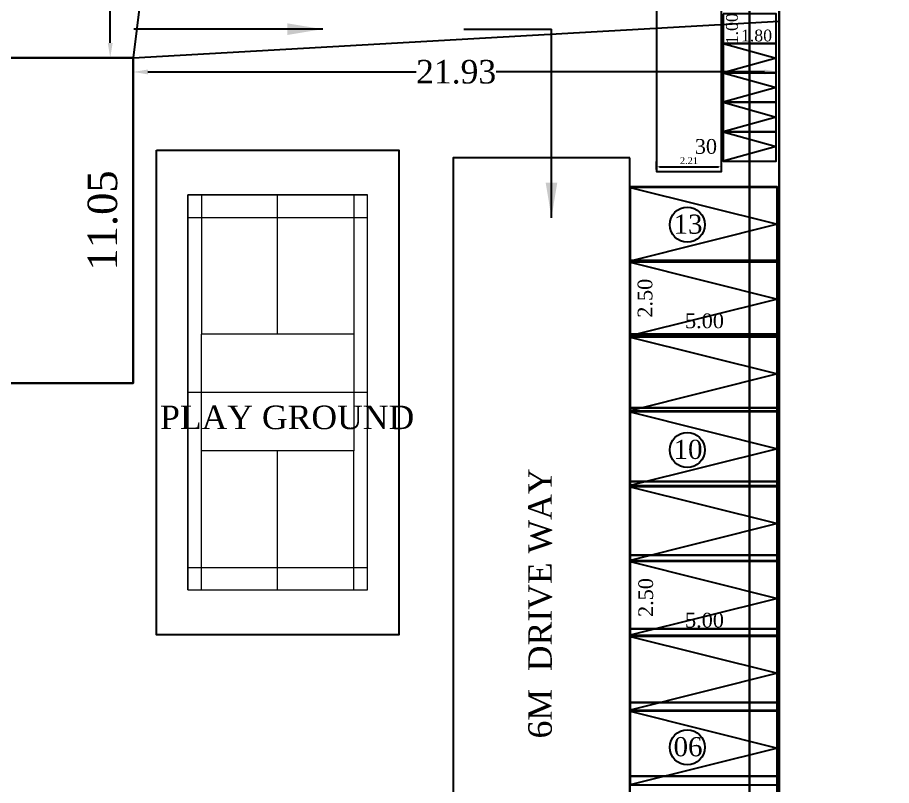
# Model space of a CAD drawing. Header units: metres. Extents: x 3616 to 3987, y 1122 to 1251.
# Drawn here: x 3650.32 to 3679.99, y 1187.38 to 1213.45 of the extents above; entities that cross this region are included whole.
import ezdxf

# ---------------------------------------------------------------- set-up
doc = ezdxf.new("R2010")
doc.units = ezdxf.units.M
for name, color, linetype in [('BLK_1_COVERED_AREA', 140, 'Continuous'), ('BLK_1_LVL_0_BLDG_FOOT_PRINT', 1, 'Continuous'), ('BLK_1_LVL_0_FRONT_SETBACK', 2, 'Continuous'), ('BLK_1_LVL_0_SIDE_SETBACK2', 102, 'Continuous'), ('DRIVE_WAY', 7, 'Continuous'), ('JOINERY', 5, 'Continuous'), ('PARKING_SLOT', 30, 'Continuous'), ('PER_AISLE_WIDTH', 5, 'Continuous'), ('PLOT_BOUNDARY', 70, 'Continuous'), ('RWH', 130, 'Continuous'), ('TWO_WHEELER_DRIVE_WAY', 6, 'Continuous'), ('TWO_WHEELER_PARKING', 2, 'Continuous')]:
    doc.layers.add(name, color=color, linetype=linetype)
doc.layers.add('Line', color=3, linetype='Continuous', lineweight=18)
doc.styles.add('ANAND', font='times.ttf')
doc.styles.add('SEN', font='times.ttf')
doc.dimstyles.new('PLAN INNER', dxfattribs={"dimtxt": 1, "dimasz": 0.1, "dimexe": 0.18, "dimexo": 0.0625, "dimgap": 0.09, "dimtad": 1, "dimzin": 0, "dimdsep": 46, "dimtxsty": 'ANAND', "dimcen": 0.09, "dimse1": 1, "dimse2": 1, "dimsd1": 1, "dimsd2": 1, "dimadec": 0, "dimazin": 0, "dimtfac": 1, "dimtix": 1, "dimtofl": 0, "dimtmove": 2, "dimatfit": 0, "dimfxl": 0, "dimtolj": 1, "dimtzin": 0, "dimarcsym": 0})
doc.dimstyles.new('SET BACK', dxfattribs={"dimtxt": 1, "dimasz": 0.5, "dimexe": 0.18, "dimexo": 0.0625, "dimgap": 0.09, "dimtad": 1, "dimzin": 0, "dimdsep": 46, "dimtxsty": 'ANAND', "dimcen": 0.09, "dimse1": 1, "dimse2": 1, "dimadec": 0, "dimazin": 0, "dimtfac": 1, "dimtix": 1, "dimtofl": 0, "dimtmove": 2, "dimatfit": 0, "dimfxl": 0, "dimtolj": 1, "dimtzin": 0, "dimarcsym": 0})
doc.dimstyles.new('v', dxfattribs={"dimtxt": 1, "dimasz": 2, "dimexe": 0.18, "dimexo": 0.0625, "dimgap": 0.75, "dimtad": 1, "dimzin": 0, "dimdsep": 46, "dimtxsty": 'SEN', "dimcen": 2, "dimse1": 1, "dimse2": 1, "dimsd1": 1, "dimsd2": 1, "dimazin": 0, "dimtfac": 1, "dimtofl": 0, "dimtmove": 0, "dimatfit": 3, "dimfxl": 0, "dimtolj": 1, "dimtzin": 0, "dimarcsym": 0})
doc.dimstyles.new('V1', dxfattribs={"dimtxt": 0.23, "dimasz": 0.1, "dimexe": 0.18, "dimexo": 0.0625, "dimgap": 0.09, "dimtad": 1, "dimzin": 0, "dimdsep": 46, "dimtxsty": 'ANAND', "dimcen": 0.09, "dimadec": 0, "dimazin": 0, "dimtfac": 1, "dimtix": 1, "dimtofl": 0, "dimtmove": 2, "dimatfit": 0, "dimfxl": 0, "dimtolj": 1, "dimtzin": 0, "dimarcsym": 0})

# ---------------------------------------------------------------- blocks, each defined once
blk = doc.blocks.new('A$C5A447059')
at = {"layer": 'JOINERY', "ltscale": 0.75}
blk.add_lwpolyline([(0, 648), (324, 648), (324, 0), (0, 0)], close=True, dxfattribs=at)
at = {"layer": 'Line'}
for p, q in [((42, 588), (282, 588)), ((42, 60), (42, 588)), ((282, 60), (282, 588)), ((42, 60), (282, 60))]:
    blk.add_line(p, q, dxfattribs=at)
at = {"layer": 'Line', "ltscale": 0.75}
for p, q in [((60, 588), (60, 402)), ((162, 402), (162, 588)), ((264, 588), (264, 246)), ((42, 558), (282, 558)), ((264, 402), (60, 402)), ((60, 60), (60, 402)), ((264, 246), (60, 246)), ((162, 60), (162, 246)), ((264, 60), (264, 246)), ((42, 90), (282, 90))]:
    blk.add_line(p, q, dxfattribs=at)
at = {"layer": 'Line', "ltscale": 8}
blk.add_line((282, 324), (42, 324), dxfattribs=at)
at = {"layer": 'Line'}
blk.add_lwpolyline([(42, 60), (282, 60), (282, 588), (42, 588)], close=True, dxfattribs=at)
at = {"layer": 'Line', "ltscale": 0.75}
blk.add_lwpolyline([(282, 588), (42, 588), (42, 60), (282, 60)], close=True, dxfattribs=at)
blk = doc.blocks.new('*D200')
at = {"color": 0, "lineweight": -2}
for p, q in [((3654.746, 1211.605), (3663.852, 1211.605)), ((3675.672, 1211.605), (3666.566, 1211.605))]:
    blk.add_line(p, q, dxfattribs=at)
at = {"color": 0}
for points in [[(3654.746, 1211.688), (3654.746, 1211.522), (3654.246, 1211.605)], [(3675.672, 1211.688), (3675.672, 1211.522), (3676.172, 1211.605)]]:
    blk.add_solid(points, dxfattribs=at)
at = {"layer": 'Defpoints', "color": 0}
for p in [(3654.246, 1211.86), (3676.172, 1211.86), (3676.172, 1211.605)]:
    blk.add_point(p, dxfattribs=at)
at = {"color": 0, "insert": (3665.209, 1211.605), "char_height": 0.8, "attachment_point": 5, "style": 'ANAND'}
blk.add_mtext('\\A1;21.93', dxfattribs=at)
blk = doc.blocks.new('*D201')
at = {"color": 0, "lineweight": -2}
blk.add_line((3653.466, 1212.589), (3653.466, 1226.143), dxfattribs=at)
at = {"color": 0}
for points in [[(3653.383, 1226.143), (3653.549, 1226.143), (3653.466, 1226.643)], [(3653.383, 1212.589), (3653.549, 1212.589), (3653.466, 1212.089)]]:
    blk.add_solid(points, dxfattribs=at)
at = {"layer": 'Defpoints', "color": 0}
for p in [(3653.466, 1226.643), (3654.017, 1226.643), (3654.017, 1212.089)]:
    blk.add_point(p, dxfattribs=at)
at = {"color": 0, "insert": (3652.968, 1219.366), "char_height": 0.8, "attachment_point": 5, "rotation": 90, "style": 'ANAND'}
blk.add_mtext('\\A1;14.55', dxfattribs=at)
blk = doc.blocks.new('*D333')
at = {"layer": 'Defpoints', "color": 0}
for p in [(3676.172, 1226.643), (3679.365, 1226.643), (3676.172, 1140.443)]:
    blk.add_point(p, dxfattribs=at)
at = {"color": 0, "insert": (3678.105, 1183.543), "char_height": 1, "attachment_point": 5, "rotation": 90, "style": 'SEN'}
blk.add_mtext('\\A1;86.20', dxfattribs=at)
blk = doc.blocks.new('*D335')
at = {"layer": 'Defpoints', "color": 0}
for p in [(3674.271, 1212.574), (3674.271, 1212.574), (3676.071, 1212.574)]:
    blk.add_point(p, dxfattribs=at)
at = {"color": 0, "insert": (3675.405, 1212.838), "char_height": 0.4, "attachment_point": 5, "style": 'ANAND'}
blk.add_mtext('\\A1;1.80', dxfattribs=at)
blk = doc.blocks.new('*D336')
at = {"layer": 'Defpoints', "color": 0}
for p in [(3674.271, 1213.574), (3674.271, 1212.574), (3675.053, 1212.574)]:
    blk.add_point(p, dxfattribs=at)
at = {"color": 0, "insert": (3674.576, 1213.072), "char_height": 0.4, "attachment_point": 5, "rotation": 90, "style": 'ANAND'}
blk.add_mtext('\\A1;1.00', dxfattribs=at)
blk = doc.blocks.new('*D215')
at = {"layer": 'Defpoints', "color": 0}
for p in [(3671.121, 1192.483), (3671.121, 1192.483), (3676.121, 1192.483)]:
    blk.add_point(p, dxfattribs=at)
at = {"color": 0, "insert": (3673.639, 1192.991), "char_height": 0.5, "attachment_point": 5, "style": 'ANAND'}
blk.add_mtext('\\A1;5.00', dxfattribs=at)
blk = doc.blocks.new('*D216')
at = {"layer": 'Defpoints', "color": 0}
for p in [(3671.121, 1194.983), (3671.121, 1192.483), (3672.105, 1192.483)]:
    blk.add_point(p, dxfattribs=at)
at = {"color": 0, "insert": (3671.649, 1193.764), "char_height": 0.5, "attachment_point": 5, "rotation": 90, "style": 'ANAND'}
blk.add_mtext('\\A1;2.50', dxfattribs=at)
blk = doc.blocks.new('*D217')
at = {"layer": 'Defpoints', "color": 0}
for p in [(3671.121, 1202.643), (3671.121, 1202.643), (3676.121, 1202.643)]:
    blk.add_point(p, dxfattribs=at)
at = {"color": 0, "insert": (3673.639, 1203.151), "char_height": 0.5, "attachment_point": 5, "style": 'ANAND'}
blk.add_mtext('\\A1;5.00', dxfattribs=at)
blk = doc.blocks.new('*D218')
at = {"layer": 'Defpoints', "color": 0}
for p in [(3671.121, 1205.143), (3671.121, 1202.643), (3672.105, 1202.643)]:
    blk.add_point(p, dxfattribs=at)
at = {"color": 0, "insert": (3671.625, 1203.924), "char_height": 0.5, "attachment_point": 5, "rotation": 90, "style": 'ANAND'}
blk.add_mtext('\\A1;2.50', dxfattribs=at)
blk = doc.blocks.new('*D384')
at = {"layer": 'Defpoints', "color": 0}
for p in [(3626.128, 1212.089), (3654.246, 1212.089), (3626.128, 1210.469)]:
    blk.add_point(p, dxfattribs=at)
at = {"color": 0, "insert": (3640.187, 1211.069), "char_height": 1, "attachment_point": 5, "style": 'ANAND'}
blk.add_mtext('\\A1;28.12', dxfattribs=at)
blk = doc.blocks.new('*D401')
at = {"layer": 'Defpoints', "color": 0}
for p in [(3654.246, 1201.615), (3641.978, 1201.04), (3654.246, 1201.04)]:
    blk.add_point(p, dxfattribs=at)
at = {"color": 0, "insert": (3648.112, 1202.215), "char_height": 1, "attachment_point": 5, "style": 'ANAND'}
blk.add_mtext('\\A1;12.27', dxfattribs=at)
blk = doc.blocks.new('*D402')
at = {"layer": 'Defpoints', "color": 0}
for p in [(3654.246, 1212.089), (3653.811, 1201.04), (3654.246, 1201.04)]:
    blk.add_point(p, dxfattribs=at)
at = {"color": 0, "insert": (3653.211, 1206.564), "char_height": 1, "attachment_point": 5, "rotation": 90, "style": 'ANAND'}
blk.add_mtext('\\A1;11.05', dxfattribs=at)
blk = doc.blocks.new('*D422')
at = {"layer": 'Defpoints', "color": 0}
for p in [(3672.008, 1208.229), (3674.215, 1208.384), (3674.215, 1208.229)]:
    blk.add_point(p, dxfattribs=at)
at = {"layer": 'TWO_WHEELER_DRIVE_WAY', "color": 0, "lineweight": -2}
for p, q in [((3672.008, 1208.292), (3672.008, 1208.564)), ((3674.215, 1208.292), (3674.215, 1208.564)), ((3672.108, 1208.384), (3674.115, 1208.384))]:
    blk.add_line(p, q, dxfattribs=at)
at = {"layer": 'TWO_WHEELER_DRIVE_WAY', "color": 0}
for points in [[(3672.108, 1208.401), (3672.108, 1208.368), (3672.008, 1208.384)], [(3674.115, 1208.401), (3674.115, 1208.368), (3674.215, 1208.384)]]:
    blk.add_solid(points, dxfattribs=at)
at = {"layer": 'TWO_WHEELER_DRIVE_WAY', "color": 0, "insert": (3673.111, 1208.592), "char_height": 0.23, "attachment_point": 5, "style": 'ANAND'}
blk.add_mtext('\\A1;2.21', dxfattribs=at)

msp = doc.modelspace()

# ---------------------------------------------------------------- linework, layer by layer
at = {"lineweight": -2}
msp.add_line((3676.17169, 1226.64319), (3676.17169, 1140.44319), dxfattribs=at)
for p, q in [((3676.17169, 1226.64319), (3676.17169, 1140.44319)), ((3665.47226, 1213.05758), (3668.4449, 1213.05758))]:
    msp.add_line(p, q)
for points in [[(3667.02769, 1131.39053), (3667.02769, 1155.79053), (3618.46677, 1159.90816), (3619.93609, 1226.64319), (3676.17169, 1226.64319), (3676.17169, 1140.44319), (3725.67169, 1140.44319), (3727.12313, 1130.65016), (3667.02769, 1131.39053)], [(3667.02769, 1131.39053), (3667.02769, 1155.79053), (3618.46677, 1159.90816), (3619.93609, 1226.64319), (3676.17169, 1226.64319), (3676.17169, 1140.44319), (3725.67169, 1140.44319), (3727.12313, 1130.65016), (3667.02769, 1131.39053)], [(3667.02769, 1131.39053), (3667.02769, 1155.79053), (3618.46677, 1159.90816), (3619.93609, 1226.64319), (3676.17169, 1226.64319), (3676.17169, 1140.44319), (3725.67169, 1140.44319), (3727.12313, 1130.65016), (3667.02769, 1131.39053)], [(3660.61857, 1225.64319), (3675.17169, 1225.64319), (3675.17169, 1156.78696), (3676.17169, 1156.78696), (3676.17169, 1226.64319), (3619.93609, 1226.64319), (3618.46677, 1159.90816), (3667.02769, 1155.79053), (3667.11218, 1156.78696)], [(3676.17169, 1226.64319), (3676.17169, 1140.44319), (3725.67169, 1140.44319), (3727.12313, 1130.65016)], [(3674.27118, 1212.57381), (3676.07118, 1212.07381), (3674.27118, 1211.57381)], [(3674.27118, 1211.57381), (3676.07118, 1211.07381), (3674.27118, 1210.57381)], [(3674.27118, 1210.57381), (3676.07118, 1210.07381), (3674.27118, 1209.57381)], [(3674.27118, 1209.57381), (3676.07118, 1209.07381), (3674.27118, 1208.57381)], [(3671.12061, 1207.68263), (3676.12061, 1206.43263), (3671.12061, 1205.18263)], [(3671.12061, 1205.14263), (3676.12061, 1203.89263), (3671.12061, 1202.64263)], [(3671.12061, 1202.60264), (3676.12061, 1201.35264), (3671.12061, 1200.10264)], [(3671.12061, 1200.06264), (3676.12061, 1198.81264), (3671.12061, 1197.56264)], [(3671.12061, 1197.52264), (3676.12061, 1196.27264), (3671.12061, 1195.02264)], [(3671.12061, 1194.98265), (3676.12061, 1193.73265), (3671.12061, 1192.48265)], [(3671.12061, 1192.44265), (3676.12061, 1191.19265), (3671.12061, 1189.94265)], [(3671.12061, 1189.90266), (3676.12061, 1188.65266), (3671.12061, 1187.40266)]]:
    msp.add_lwpolyline(points)
for points in [[(3674.27118, 1213.57381), (3674.27118, 1212.57381), (3676.07118, 1212.57381), (3676.07118, 1213.57381)], [(3674.27118, 1212.57381), (3674.27118, 1211.57381), (3676.07118, 1211.57381), (3676.07118, 1212.57381)], [(3674.27118, 1211.57381), (3674.27118, 1210.57381), (3676.07118, 1210.57381), (3676.07118, 1211.57381)], [(3674.27118, 1210.57381), (3674.27118, 1209.57381), (3676.07118, 1209.57381), (3676.07118, 1210.57381)], [(3674.27118, 1209.57381), (3674.27118, 1208.57381), (3676.07118, 1208.57381), (3676.07118, 1209.57381)], [(3671.12061, 1205.18263), (3676.12061, 1205.18263), (3676.12061, 1207.68263), (3671.12061, 1207.68263)], [(3671.12061, 1202.64263), (3676.12061, 1202.64263), (3676.12061, 1205.14263), (3671.12061, 1205.14263)], [(3671.12061, 1200.10264), (3676.12061, 1200.10264), (3676.12061, 1202.60264), (3671.12061, 1202.60264)], [(3671.12061, 1197.56264), (3676.12061, 1197.56264), (3676.12061, 1200.06264), (3671.12061, 1200.06264)], [(3671.12061, 1195.02264), (3676.12061, 1195.02264), (3676.12061, 1197.52264), (3671.12061, 1197.52264)], [(3671.12061, 1192.48265), (3676.12061, 1192.48265), (3676.12061, 1194.98265), (3671.12061, 1194.98265)], [(3671.12061, 1189.94265), (3676.12061, 1189.94265), (3676.12061, 1192.44265), (3671.12061, 1192.44265)], [(3671.12061, 1187.40266), (3676.12061, 1187.40266), (3676.12061, 1189.90266), (3671.12061, 1189.90266)]]:
    msp.add_lwpolyline(points, close=True)
for centre in [(3673.0541, 1206.41891), (3673.0541, 1198.77312), (3673.0541, 1188.68019)]:
    msp.add_circle(centre, 0.5952)
at = {"layer": 'BLK_1_COVERED_AREA', "ltscale": 400}
msp.add_lwpolyline([(3626.12795, 1212.08899), (3654.24575, 1212.08899), (3654.24575, 1201.03999), (3641.97755, 1201.03999), (3641.97755, 1192.81039), (3637.78655, 1192.81039), (3637.78428, 1182.14268), (3645.78755, 1182.14438), (3645.78755, 1184.81104), (3662.47535, 1184.80779), (3662.47535, 1165.53079), (3637.55795, 1165.53079), (3637.55795, 1166.86429), (3634.50995, 1166.86429), (3634.50995, 1165.53079), (3626.12795, 1165.53079), (3626.12795, 1173.30319), (3628.87115, 1173.30319), (3628.87115, 1176.35119), (3626.12795, 1176.35119)], close=True, dxfattribs=at)
at = {"layer": 'BLK_1_LVL_0_BLDG_FOOT_PRINT', "ltscale": 400}
msp.add_lwpolyline([(3626.12795, 1212.08899), (3654.24575, 1212.08899), (3654.24575, 1201.03999), (3641.97755, 1201.03999), (3641.97755, 1192.81039), (3637.78655, 1192.81039), (3637.78428, 1182.14268), (3645.78755, 1182.14438), (3645.78755, 1184.81104), (3662.47535, 1184.80779), (3662.47535, 1165.53079), (3637.55795, 1165.53079), (3637.55795, 1166.86429), (3634.50995, 1166.86429), (3634.50995, 1165.53079), (3626.12795, 1165.53079), (3626.12795, 1173.30319), (3628.87115, 1173.30319), (3628.87115, 1176.35119), (3626.12795, 1176.35119)], close=True, dxfattribs=at)
at = {"layer": 'BLK_1_LVL_0_FRONT_SETBACK'}
msp.add_lwpolyline([(3654.24575, 1212.08899), (3676.17169, 1213.33419), (3676.1717, 1165.53079), (3662.47535, 1165.53079), (3662.47911, 1184.80778), (3645.78755, 1184.80778), (3645.78755, 1182.14438), (3637.78428, 1182.14609), (3637.78428, 1192.81039), (3641.97755, 1192.81039), (3641.97755, 1201.03999), (3654.24575, 1201.03999)], close=True, dxfattribs=at)
at = {"layer": 'BLK_1_LVL_0_SIDE_SETBACK2'}
msp.add_lwpolyline([(3626.12795, 1212.08899), (3625.66844, 1226.64319), (3656.04219, 1226.64319), (3654.24575, 1212.08899)], close=True, dxfattribs=at)
at = {"layer": 'DRIVE_WAY', "color": 255}
msp.add_lwpolyline([(3671.1088, 1208.69383), (3665.1088, 1208.69383), (3665.1088, 1174.26116), (3671.1088, 1174.26116)], close=True, dxfattribs=at)
at = {"layer": 'PARKING_SLOT', "linetype": 'Continuous'}
for points in [[(3671.1088, 1205.20115), (3676.1088, 1205.20115), (3676.1088, 1207.70115), (3671.1088, 1207.70115)], [(3671.1088, 1202.70115), (3676.1088, 1202.70115), (3676.1088, 1205.20115), (3671.1088, 1205.20115)], [(3671.1088, 1200.20115), (3676.1088, 1200.20115), (3676.1088, 1202.70115), (3671.1088, 1202.70115)], [(3671.1088, 1197.70115), (3676.1088, 1197.70115), (3676.1088, 1200.20115), (3671.1088, 1200.20115)], [(3671.1088, 1195.20115), (3676.1088, 1195.20115), (3676.1088, 1197.70115), (3671.1088, 1197.70115)], [(3671.1088, 1192.70115), (3676.1088, 1192.70115), (3676.1088, 1195.20115), (3671.1088, 1195.20115)], [(3671.1088, 1190.20115), (3676.1088, 1190.20115), (3676.1088, 1192.70115), (3671.1088, 1192.70115)], [(3671.1088, 1187.70115), (3676.1088, 1187.70115), (3676.1088, 1190.20115), (3671.1088, 1190.20115)], [(3671.1088, 1185.20115), (3676.1088, 1185.20115), (3676.1088, 1187.70115), (3671.1088, 1187.70115)]]:
    msp.add_lwpolyline(points, close=True, dxfattribs=at)
at = {"layer": 'PER_AISLE_WIDTH', "color": 5}
msp.add_lwpolyline([(3671.1088, 1208.69383), (3665.1088, 1208.69383), (3665.1088, 1174.26116), (3671.1088, 1174.26116)], close=True, dxfattribs=at)
at = {"layer": 'PLOT_BOUNDARY', "linetype": 'ByBlock'}
msp.add_lwpolyline([(3619.9361, 1226.6436), (3618.46678, 1159.90857), (3667.0277, 1155.79094), (3667.0277, 1131.39094), (3727.12314, 1130.65057), (3725.6717, 1140.4436), (3676.1717, 1140.4436), (3676.1717, 1226.6436)], close=True, dxfattribs=at)
at = {"layer": 'RWH'}
msp.add_lwpolyline([(3675.17169, 1158.30768), (3675.17169, 1225.64319), (3620.91432, 1225.64319), (3619.4872, 1160.82522), (3664.80229, 1156.98282), (3664.7178, 1155.9864), (3618.46677, 1159.90816), (3619.93609, 1226.64319), (3676.17169, 1226.64319), (3676.17169, 1158.30768), (3675.17169, 1158.30768)], dxfattribs=at)
at = {"layer": 'TWO_WHEELER_DRIVE_WAY', "color": 6}
msp.add_lwpolyline([(3674.2146, 1226.61516), (3672.00787, 1226.61516), (3672.00787, 1208.2294), (3674.2146, 1208.2294)], close=True, dxfattribs=at)
at = {"layer": 'TWO_WHEELER_PARKING'}
for points in [[(3674.27118, 1213.57381), (3674.27118, 1212.57381), (3676.07118, 1212.57381), (3676.07118, 1213.57381)], [(3674.27118, 1212.57381), (3674.27118, 1211.57381), (3676.07118, 1211.57381), (3676.07118, 1212.57381)], [(3674.27118, 1211.57381), (3674.27118, 1210.57381), (3676.07118, 1210.57381), (3676.07118, 1211.57381)], [(3674.27118, 1210.57381), (3674.27118, 1209.57381), (3676.07118, 1209.57381), (3676.07118, 1210.57381)], [(3674.27118, 1209.57381), (3674.27118, 1208.57381), (3676.07118, 1208.57381), (3676.07118, 1209.57381)]]:
    msp.add_lwpolyline(points, close=True, dxfattribs=at)

# ---------------------------------------------------------------- block references
at = {"xscale": 0.0254, "yscale": 0.0254, "zscale": 0.0254}
msp.add_blockref('A$C5A447059', (3655.03542, 1192.49568), dxfattribs=at)

# ---------------------------------------------------------------- texts
at = {"style": 'ANAND'}
for s, height, p in [('30', 0.5, (3673.31034, 1208.82712)), ('13', 0.65, (3672.58985, 1206.11427)), ('PLAY GROUND', 0.8, (3655.15919, 1199.47966)), ('10', 0.65, (3672.58985, 1198.46849)), ('06', 0.65, (3672.58985, 1188.37555))]:
    msp.add_text(s, height=height, dxfattribs=at).set_placement(p)
at = {"lineweight": -2, "insert": (3667.6566, 1188.98112), "char_height": 0.8, "width": 21.1930116, "attachment_point": 1, "rotation": 90, "style": 'ANAND'}
msp.add_mtext('6M  DRIVE WAY', dxfattribs=at)

# ---------------------------------------------------------------- dimensions: what is measured, and where the dimension line sits
for p1, p2, distance, dimstyle, override, picture, middle in [((3654.01715, 1212.08899), (3654.01715, 1226.64319), 0.55116, 'SET BACK', {"dimtxt": 0.8}, '*D201', (3652.96791, 1219.36609)), ((3676.17169, 1140.44319), (3676.17169, 1226.64319), -3.1931, 'v', {"dimfxl": 5.18, "dimarcsym": 1}, '*D333', (3678.1047, 1183.54319))]:
    dim = msp.add_aligned_dim(p1=p1, p2=p2, distance=distance, dimstyle=dimstyle, override=override)
    dim.commit()
    dim.dimension.update_dxf_attribs({"geometry": picture, "text_midpoint": middle})
for base, p1, p2, angle, dimstyle, override, picture, middle, dimtype in [((3675.05338, 1212.57381), (3674.27118, 1213.57381), (3674.27118, 1212.57381), 90, 'PLAN INNER', {"dimtxt": 0.4}, '*D336', (3674.57613, 1213.07223), 160), ((3676.17169, 1211.60504), (3654.24575, 1211.86039), (3676.17169, 1211.86039), 0, 'SET BACK', {"dimtxt": 0.8}, '*D200', (3665.20872, 1211.60504), 161), ((3672.10526, 1202.64263), (3671.12061, 1205.14263), (3671.12061, 1202.64263), 90, 'PLAN INNER', {"dimtxt": 0.5, "dimtad": 0}, '*D218', (3671.62496, 1203.92368), 160), ((3672.10526, 1192.48265), (3671.12061, 1194.98265), (3671.12061, 1192.48265), 90, 'PLAN INNER', {"dimtxt": 0.5, "dimtad": 0}, '*D216', (3671.64933, 1193.7637), 160)]:
    dim = msp.add_linear_dim(base=base, p1=p1, p2=p2, angle=angle, dimstyle=dimstyle, override=override)
    dim.commit()
    dim.dimension.update_dxf_attribs({"geometry": picture, "text_midpoint": middle, "dimtype": dimtype})
for base, p1, p2, override, picture, middle in [((3674.27118, 1212.57381), (3676.07118, 1212.57381), (3674.27118, 1212.57381), {"dimtxt": 0.4}, '*D335', (3675.4047, 1212.83813)), ((3671.12061, 1202.64263), (3676.12061, 1202.64263), (3671.12061, 1202.64263), {"dimtxt": 0.5, "dimtad": 0}, '*D217', (3673.63893, 1203.15057)), ((3671.12061, 1192.48265), (3676.12061, 1192.48265), (3671.12061, 1192.48265), {"dimtxt": 0.5, "dimtad": 0}, '*D215', (3673.63893, 1192.99059))]:
    dim = msp.add_linear_dim(base=base, p1=p1, p2=p2, dimstyle='PLAN INNER', override=override)
    dim.commit()
    dim.dimension.update_dxf_attribs({"geometry": picture, "text_midpoint": middle, "dimtype": 160})
for base, p1, p2, picture, middle in [((3626.12795, 1210.46911), (3654.24575, 1212.08899), (3626.12795, 1212.08899), '*D384', (3640.18685, 1211.0692)), ((3654.24575, 1201.61466), (3641.97755, 1201.03999), (3654.24575, 1201.03999), '*D401', (3648.11165, 1202.21476))]:
    dim = msp.add_linear_dim(base=base, p1=p1, p2=p2, dimstyle='PLAN INNER')
    dim.commit()
    dim.dimension.update_dxf_attribs({"geometry": picture, "text_midpoint": middle})
dim = msp.add_linear_dim(base=(3653.81071, 1201.03999), p1=(3654.24575, 1212.08899), p2=(3654.24575, 1201.03999), angle=90, dimstyle='PLAN INNER')
dim.commit()
dim.dimension.update_dxf_attribs({"geometry": '*D402', "text_midpoint": (3653.21062, 1206.56449)})
at = {"layer": 'TWO_WHEELER_DRIVE_WAY', "color": 6}
dim = msp.add_aligned_dim(p1=(3672.00787, 1208.2294), p2=(3674.2146, 1208.2294), distance=0.15496, dimstyle='V1', dxfattribs=at)
dim.commit()
dim.dimension.update_dxf_attribs({"geometry": '*D422', "text_midpoint": (3673.11124, 1208.59168)})

# ---------------------------------------------------------------- leaders
for points in [[(3660.67885, 1213.05758), (3654.27311, 1213.05758)], [(3668.4449, 1206.65184), (3668.4449, 1213.05758)]]:
    msp.add_leader(points, dimstyle='V1', override={"dimasz": 1.2, "dimtad": 0})

doc.saveas('drawing.dxf')
